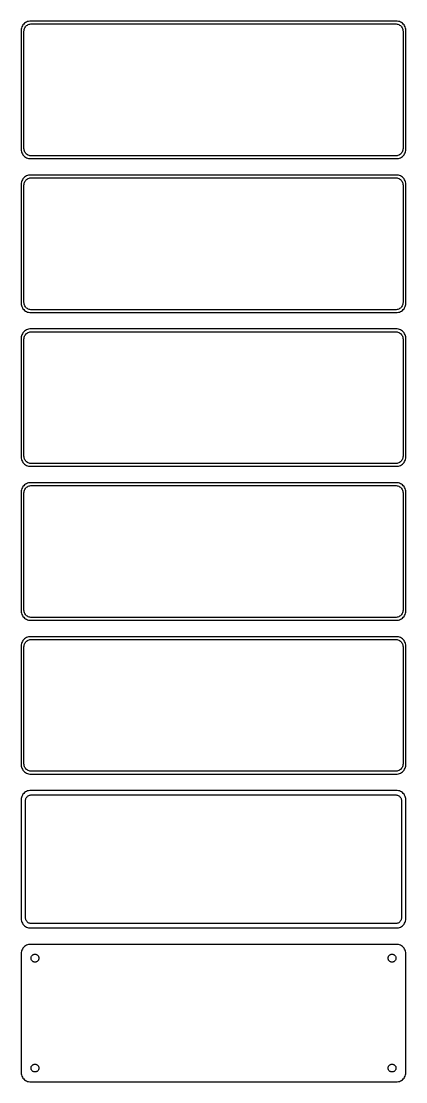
# Model space of a CAD drawing. Header units: metres. Extents: x -105 to 105, y 1223 to 2473.
# Drawn here: x -105 to 105, y 1223 to 1801 of the extents above; entities that cross this region are included whole.
import ezdxf

# ---------------------------------------------------------------- set-up
doc = ezdxf.new("R2010")
doc.units = ezdxf.units.M

msp = doc.modelspace()

# ---------------------------------------------------------------- linework, layer by layer
for p, q in [((-102.679, 1800.72), (-103.187, 1800.35)), ((-102.129, 1801.02), (-102.679, 1800.72)), ((-101.545, 1801.26), (-102.129, 1801.02)), ((-100.937, 1801.41), (-101.545, 1801.26)), ((-100.314, 1801.49), (-100.937, 1801.41)), ((100.314, 1801.49), (-100.314, 1801.49)), ((100.937, 1801.41), (100.314, 1801.49)), ((101.545, 1801.26), (100.937, 1801.41)), ((102.129, 1801.02), (101.545, 1801.26)), ((102.679, 1800.72), (102.129, 1801.02)), ((103.187, 1800.35), (102.679, 1800.72)), ((-104.961, 1797.13), (-105, 1796.5)), ((-105, 1796.5), (-105, 1731.5)), ((-104.843, 1797.74), (-104.961, 1797.13)), ((-104.649, 1798.34), (-104.843, 1797.74)), ((-104.382, 1798.91), (-104.649, 1798.34)), ((-104.045, 1799.44), (-104.382, 1798.91)), ((-103.645, 1799.92), (-104.045, 1799.44)), ((-103.187, 1800.35), (-103.645, 1799.92)), ((-103.5, 1796), (-103.468, 1796.5)), ((-103.5, 1732), (-103.5, 1796)), ((-103.468, 1796.5), (-103.374, 1796.99)), ((-103.374, 1796.99), (-103.219, 1797.47)), ((-103.219, 1797.47), (-103.005, 1797.93)), ((-103.005, 1797.93), (-102.736, 1798.35)), ((-102.736, 1798.35), (-102.416, 1798.74)), ((-102.416, 1798.74), (-102.05, 1799.08)), ((-102.05, 1799.08), (-101.643, 1799.38)), ((-101.643, 1799.38), (-101.203, 1799.62)), ((-101.203, 1799.62), (-100.736, 1799.8)), ((-100.736, 1799.8), (-100.25, 1799.93)), ((-100.25, 1799.93), (-99.7512, 1799.99)), ((-99.7512, 1799.99), (99.7512, 1799.99)), ((99.7512, 1799.99), (100.25, 1799.93)), ((100.25, 1799.93), (100.736, 1799.8)), ((100.736, 1799.8), (101.203, 1799.62)), ((101.203, 1799.62), (101.643, 1799.38)), ((101.643, 1799.38), (102.05, 1799.08)), ((102.05, 1799.08), (102.416, 1798.74)), ((102.416, 1798.74), (102.736, 1798.35)), ((102.736, 1798.35), (103.005, 1797.93)), ((103.005, 1797.93), (103.219, 1797.47)), ((103.645, 1799.92), (103.187, 1800.35)), ((103.219, 1797.47), (103.374, 1796.99)), ((103.374, 1796.99), (103.468, 1796.5)), ((103.468, 1796.5), (103.5, 1796)), ((103.5, 1796), (103.5, 1732)), ((104.045, 1799.44), (103.645, 1799.92)), ((104.382, 1798.91), (104.045, 1799.44)), ((104.649, 1798.34), (104.382, 1798.91)), ((104.843, 1797.74), (104.649, 1798.34)), ((104.961, 1797.13), (104.843, 1797.74)), ((105, 1796.5), (104.961, 1797.13)), ((105, 1731.5), (105, 1796.5)), ((-105, 1731.5), (-104.961, 1730.87)), ((-103.468, 1731.5), (-103.5, 1732)), ((-103.374, 1731.01), (-103.468, 1731.5)), ((103.468, 1731.5), (103.374, 1731.01)), ((103.5, 1732), (103.468, 1731.5)), ((104.961, 1730.87), (105, 1731.5)), ((-104.961, 1730.87), (-104.843, 1730.26)), ((-104.843, 1730.26), (-104.649, 1729.66)), ((-104.649, 1729.66), (-104.382, 1729.09)), ((-104.382, 1729.09), (-104.045, 1728.56)), ((-104.045, 1728.56), (-103.645, 1728.08)), ((-103.645, 1728.08), (-103.187, 1727.65)), ((-103.219, 1730.53), (-103.374, 1731.01)), ((-103.005, 1730.07), (-103.219, 1730.53)), ((-103.187, 1727.65), (-102.679, 1727.28)), ((-102.736, 1729.65), (-103.005, 1730.07)), ((-102.416, 1729.26), (-102.736, 1729.65)), ((-102.679, 1727.28), (-102.129, 1726.98)), ((-102.05, 1728.92), (-102.416, 1729.26)), ((-102.129, 1726.98), (-101.545, 1726.74)), ((-101.643, 1728.62), (-102.05, 1728.92)), ((-101.203, 1728.38), (-101.643, 1728.62)), ((-101.545, 1726.74), (-100.937, 1726.59)), ((-100.736, 1728.2), (-101.203, 1728.38)), ((-100.937, 1726.59), (-100.314, 1726.51)), ((-100.25, 1728.07), (-100.736, 1728.2)), ((-100.314, 1726.51), (100.314, 1726.51)), ((-99.7512, 1728.01), (-100.25, 1728.07)), ((99.7512, 1728.01), (-99.7512, 1728.01)), ((100.25, 1728.07), (99.7512, 1728.01)), ((100.736, 1728.2), (100.25, 1728.07)), ((100.314, 1726.51), (100.937, 1726.59)), ((101.203, 1728.38), (100.736, 1728.2)), ((100.937, 1726.59), (101.545, 1726.74)), ((101.643, 1728.62), (101.203, 1728.38)), ((101.545, 1726.74), (102.129, 1726.98)), ((102.05, 1728.92), (101.643, 1728.62)), ((102.416, 1729.26), (102.05, 1728.92)), ((102.129, 1726.98), (102.679, 1727.28)), ((102.736, 1729.65), (102.416, 1729.26)), ((102.679, 1727.28), (103.187, 1727.65)), ((103.005, 1730.07), (102.736, 1729.65)), ((103.219, 1730.53), (103.005, 1730.07)), ((103.187, 1727.65), (103.645, 1728.08)), ((103.374, 1731.01), (103.219, 1730.53)), ((103.645, 1728.08), (104.045, 1728.56)), ((104.045, 1728.56), (104.382, 1729.09)), ((104.382, 1729.09), (104.649, 1729.66)), ((104.649, 1729.66), (104.843, 1730.26)), ((104.843, 1730.26), (104.961, 1730.87)), ((-104.649, 1714.34), (-104.843, 1713.74)), ((-104.382, 1714.91), (-104.649, 1714.34)), ((-104.045, 1715.44), (-104.382, 1714.91)), ((-103.645, 1715.92), (-104.045, 1715.44)), ((-103.187, 1716.35), (-103.645, 1715.92)), ((-103.219, 1713.47), (-103.005, 1713.93)), ((-102.679, 1716.72), (-103.187, 1716.35)), ((-103.005, 1713.93), (-102.736, 1714.35)), ((-102.736, 1714.35), (-102.416, 1714.74)), ((-102.129, 1717.02), (-102.679, 1716.72)), ((-102.416, 1714.74), (-102.05, 1715.08)), ((-101.545, 1717.26), (-102.129, 1717.02)), ((-102.05, 1715.08), (-101.643, 1715.38)), ((-101.643, 1715.38), (-101.203, 1715.62)), ((-100.937, 1717.41), (-101.545, 1717.26)), ((-101.203, 1715.62), (-100.736, 1715.8)), ((-100.314, 1717.49), (-100.937, 1717.41)), ((-100.736, 1715.8), (-100.25, 1715.93)), ((100.314, 1717.49), (-100.314, 1717.49)), ((-100.25, 1715.93), (-99.7512, 1715.99)), ((-99.7512, 1715.99), (99.7512, 1715.99)), ((99.7512, 1715.99), (100.25, 1715.93)), ((100.25, 1715.93), (100.736, 1715.8)), ((100.937, 1717.41), (100.314, 1717.49)), ((100.736, 1715.8), (101.203, 1715.62)), ((101.545, 1717.26), (100.937, 1717.41)), ((101.203, 1715.62), (101.643, 1715.38)), ((102.129, 1717.02), (101.545, 1717.26)), ((101.643, 1715.38), (102.05, 1715.08)), ((102.05, 1715.08), (102.416, 1714.74)), ((102.679, 1716.72), (102.129, 1717.02)), ((102.416, 1714.74), (102.736, 1714.35)), ((103.187, 1716.35), (102.679, 1716.72)), ((102.736, 1714.35), (103.005, 1713.93)), ((103.005, 1713.93), (103.219, 1713.47)), ((103.645, 1715.92), (103.187, 1716.35)), ((104.045, 1715.44), (103.645, 1715.92)), ((104.382, 1714.91), (104.045, 1715.44)), ((104.649, 1714.34), (104.382, 1714.91)), ((104.843, 1713.74), (104.649, 1714.34)), ((-104.961, 1713.13), (-105, 1712.5)), ((-105, 1712.5), (-105, 1647.5)), ((-104.843, 1713.74), (-104.961, 1713.13)), ((-103.5, 1712), (-103.468, 1712.5)), ((-103.5, 1648), (-103.5, 1712)), ((-103.468, 1712.5), (-103.374, 1712.99)), ((-103.374, 1712.99), (-103.219, 1713.47)), ((103.219, 1713.47), (103.374, 1712.99)), ((103.374, 1712.99), (103.468, 1712.5)), ((103.468, 1712.5), (103.5, 1712)), ((103.5, 1712), (103.5, 1648)), ((104.961, 1713.13), (104.843, 1713.74)), ((105, 1712.5), (104.961, 1713.13)), ((105, 1647.5), (105, 1712.5)), ((-105, 1647.5), (-104.961, 1646.87)), ((-104.961, 1646.87), (-104.843, 1646.26)), ((-104.843, 1646.26), (-104.649, 1645.66)), ((-104.649, 1645.66), (-104.382, 1645.09)), ((-104.382, 1645.09), (-104.045, 1644.56)), ((-104.045, 1644.56), (-103.645, 1644.08)), ((-103.468, 1647.5), (-103.5, 1648)), ((-103.374, 1647.01), (-103.468, 1647.5)), ((-103.219, 1646.53), (-103.374, 1647.01)), ((-103.005, 1646.07), (-103.219, 1646.53)), ((-102.736, 1645.65), (-103.005, 1646.07)), ((-102.416, 1645.26), (-102.736, 1645.65)), ((-102.05, 1644.92), (-102.416, 1645.26)), ((-101.643, 1644.62), (-102.05, 1644.92)), ((-101.203, 1644.38), (-101.643, 1644.62)), ((-100.736, 1644.2), (-101.203, 1644.38)), ((101.203, 1644.38), (100.736, 1644.2)), ((101.643, 1644.62), (101.203, 1644.38)), ((102.05, 1644.92), (101.643, 1644.62)), ((102.416, 1645.26), (102.05, 1644.92)), ((102.736, 1645.65), (102.416, 1645.26)), ((103.005, 1646.07), (102.736, 1645.65)), ((103.219, 1646.53), (103.005, 1646.07)), ((103.374, 1647.01), (103.219, 1646.53)), ((103.468, 1647.5), (103.374, 1647.01)), ((103.5, 1648), (103.468, 1647.5)), ((103.645, 1644.08), (104.045, 1644.56)), ((104.045, 1644.56), (104.382, 1645.09)), ((104.382, 1645.09), (104.649, 1645.66)), ((104.649, 1645.66), (104.843, 1646.26)), ((104.843, 1646.26), (104.961, 1646.87)), ((104.961, 1646.87), (105, 1647.5)), ((-103.645, 1644.08), (-103.187, 1643.65)), ((-103.187, 1643.65), (-102.679, 1643.28)), ((-102.679, 1643.28), (-102.129, 1642.98)), ((-102.129, 1642.98), (-101.545, 1642.74)), ((-101.545, 1642.74), (-100.937, 1642.59)), ((-100.937, 1642.59), (-100.314, 1642.51)), ((-100.25, 1644.07), (-100.736, 1644.2)), ((-100.314, 1642.51), (100.314, 1642.51)), ((-99.7512, 1644.01), (-100.25, 1644.07)), ((99.7512, 1644.01), (-99.7512, 1644.01)), ((100.25, 1644.07), (99.7512, 1644.01)), ((100.736, 1644.2), (100.25, 1644.07)), ((100.314, 1642.51), (100.937, 1642.59)), ((100.937, 1642.59), (101.545, 1642.74)), ((101.545, 1642.74), (102.129, 1642.98)), ((102.129, 1642.98), (102.679, 1643.28)), ((102.679, 1643.28), (103.187, 1643.65)), ((103.187, 1643.65), (103.645, 1644.08)), ((-102.129, 1633.02), (-102.679, 1632.72)), ((-101.545, 1633.26), (-102.129, 1633.02)), ((-100.937, 1633.41), (-101.545, 1633.26)), ((-100.314, 1633.49), (-100.937, 1633.41)), ((100.314, 1633.49), (-100.314, 1633.49)), ((100.937, 1633.41), (100.314, 1633.49)), ((101.545, 1633.26), (100.937, 1633.41)), ((102.129, 1633.02), (101.545, 1633.26)), ((102.679, 1632.72), (102.129, 1633.02)), ((-104.961, 1629.13), (-105, 1628.5)), ((-105, 1628.5), (-105, 1563.5)), ((-104.843, 1629.74), (-104.961, 1629.13)), ((-104.649, 1630.34), (-104.843, 1629.74)), ((-104.382, 1630.91), (-104.649, 1630.34)), ((-104.045, 1631.44), (-104.382, 1630.91)), ((-103.645, 1631.92), (-104.045, 1631.44)), ((-103.187, 1632.35), (-103.645, 1631.92)), ((-103.5, 1628), (-103.468, 1628.5)), ((-103.5, 1564), (-103.5, 1628)), ((-103.468, 1628.5), (-103.374, 1628.99)), ((-103.374, 1628.99), (-103.219, 1629.47)), ((-103.219, 1629.47), (-103.005, 1629.93)), ((-102.679, 1632.72), (-103.187, 1632.35)), ((-103.005, 1629.93), (-102.736, 1630.35)), ((-102.736, 1630.35), (-102.416, 1630.74)), ((-102.416, 1630.74), (-102.05, 1631.08)), ((-102.05, 1631.08), (-101.643, 1631.38)), ((-101.643, 1631.38), (-101.203, 1631.62)), ((-101.203, 1631.62), (-100.736, 1631.8)), ((-100.736, 1631.8), (-100.25, 1631.93)), ((-100.25, 1631.93), (-99.7512, 1631.99)), ((-99.7512, 1631.99), (99.7512, 1631.99)), ((99.7512, 1631.99), (100.25, 1631.93)), ((100.25, 1631.93), (100.736, 1631.8)), ((100.736, 1631.8), (101.203, 1631.62)), ((101.203, 1631.62), (101.643, 1631.38)), ((101.643, 1631.38), (102.05, 1631.08)), ((102.05, 1631.08), (102.416, 1630.74)), ((102.416, 1630.74), (102.736, 1630.35)), ((103.187, 1632.35), (102.679, 1632.72)), ((102.736, 1630.35), (103.005, 1629.93)), ((103.005, 1629.93), (103.219, 1629.47)), ((103.645, 1631.92), (103.187, 1632.35)), ((103.219, 1629.47), (103.374, 1628.99)), ((103.374, 1628.99), (103.468, 1628.5)), ((103.468, 1628.5), (103.5, 1628)), ((103.5, 1628), (103.5, 1564)), ((104.045, 1631.44), (103.645, 1631.92)), ((104.382, 1630.91), (104.045, 1631.44)), ((104.649, 1630.34), (104.382, 1630.91)), ((104.843, 1629.74), (104.649, 1630.34)), ((104.961, 1629.13), (104.843, 1629.74)), ((105, 1628.5), (104.961, 1629.13)), ((105, 1563.5), (105, 1628.5)), ((-105, 1563.5), (-104.961, 1562.87)), ((-103.468, 1563.5), (-103.5, 1564)), ((-103.374, 1563.01), (-103.468, 1563.5)), ((103.468, 1563.5), (103.374, 1563.01)), ((103.5, 1564), (103.468, 1563.5)), ((104.961, 1562.87), (105, 1563.5)), ((-104.961, 1562.87), (-104.843, 1562.26)), ((-104.843, 1562.26), (-104.649, 1561.66)), ((-104.649, 1561.66), (-104.382, 1561.09)), ((-104.382, 1561.09), (-104.045, 1560.56)), ((-104.045, 1560.56), (-103.645, 1560.08)), ((-103.645, 1560.08), (-103.187, 1559.65)), ((-103.219, 1562.53), (-103.374, 1563.01)), ((-103.005, 1562.07), (-103.219, 1562.53)), ((-103.187, 1559.65), (-102.679, 1559.28)), ((-102.736, 1561.65), (-103.005, 1562.07)), ((-102.416, 1561.26), (-102.736, 1561.65)), ((-102.679, 1559.28), (-102.129, 1558.98)), ((-102.05, 1560.92), (-102.416, 1561.26)), ((-102.129, 1558.98), (-101.545, 1558.74)), ((-101.643, 1560.62), (-102.05, 1560.92)), ((-101.203, 1560.38), (-101.643, 1560.62)), ((-101.545, 1558.74), (-100.937, 1558.59)), ((-100.736, 1560.2), (-101.203, 1560.38)), ((-100.937, 1558.59), (-100.314, 1558.51)), ((-100.25, 1560.07), (-100.736, 1560.2)), ((-100.314, 1558.51), (100.314, 1558.51)), ((-99.7512, 1560.01), (-100.25, 1560.07)), ((99.7512, 1560.01), (-99.7512, 1560.01)), ((100.25, 1560.07), (99.7512, 1560.01)), ((100.736, 1560.2), (100.25, 1560.07)), ((100.314, 1558.51), (100.937, 1558.59)), ((101.203, 1560.38), (100.736, 1560.2)), ((100.937, 1558.59), (101.545, 1558.74)), ((101.643, 1560.62), (101.203, 1560.38)), ((101.545, 1558.74), (102.129, 1558.98)), ((102.05, 1560.92), (101.643, 1560.62)), ((102.416, 1561.26), (102.05, 1560.92)), ((102.129, 1558.98), (102.679, 1559.28)), ((102.736, 1561.65), (102.416, 1561.26)), ((102.679, 1559.28), (103.187, 1559.65)), ((103.005, 1562.07), (102.736, 1561.65)), ((103.219, 1562.53), (103.005, 1562.07)), ((103.187, 1559.65), (103.645, 1560.08)), ((103.374, 1563.01), (103.219, 1562.53)), ((103.645, 1560.08), (104.045, 1560.56)), ((104.045, 1560.56), (104.382, 1561.09)), ((104.382, 1561.09), (104.649, 1561.66)), ((104.649, 1561.66), (104.843, 1562.26)), ((104.843, 1562.26), (104.961, 1562.87)), ((-104.649, 1546.34), (-104.843, 1545.74)), ((-104.382, 1546.91), (-104.649, 1546.34)), ((-104.045, 1547.44), (-104.382, 1546.91)), ((-103.645, 1547.92), (-104.045, 1547.44)), ((-103.187, 1548.35), (-103.645, 1547.92)), ((-103.219, 1545.47), (-103.005, 1545.93)), ((-102.679, 1548.72), (-103.187, 1548.35)), ((-103.005, 1545.93), (-102.736, 1546.35)), ((-102.736, 1546.35), (-102.416, 1546.74)), ((-102.129, 1549.02), (-102.679, 1548.72)), ((-102.416, 1546.74), (-102.05, 1547.08)), ((-101.545, 1549.26), (-102.129, 1549.02)), ((-102.05, 1547.08), (-101.643, 1547.38)), ((-101.643, 1547.38), (-101.203, 1547.62)), ((-100.937, 1549.41), (-101.545, 1549.26)), ((-101.203, 1547.62), (-100.736, 1547.8)), ((-100.314, 1549.49), (-100.937, 1549.41)), ((-100.736, 1547.8), (-100.25, 1547.93)), ((100.314, 1549.49), (-100.314, 1549.49)), ((-100.25, 1547.93), (-99.7512, 1547.99)), ((-99.7512, 1547.99), (99.7512, 1547.99)), ((99.7512, 1547.99), (100.25, 1547.93)), ((100.25, 1547.93), (100.736, 1547.8)), ((100.937, 1549.41), (100.314, 1549.49)), ((100.736, 1547.8), (101.203, 1547.62)), ((101.545, 1549.26), (100.937, 1549.41)), ((101.203, 1547.62), (101.643, 1547.38)), ((102.129, 1549.02), (101.545, 1549.26)), ((101.643, 1547.38), (102.05, 1547.08)), ((102.05, 1547.08), (102.416, 1546.74)), ((102.679, 1548.72), (102.129, 1549.02)), ((102.416, 1546.74), (102.736, 1546.35)), ((103.187, 1548.35), (102.679, 1548.72)), ((102.736, 1546.35), (103.005, 1545.93)), ((103.005, 1545.93), (103.219, 1545.47)), ((103.645, 1547.92), (103.187, 1548.35)), ((104.045, 1547.44), (103.645, 1547.92)), ((104.382, 1546.91), (104.045, 1547.44)), ((104.649, 1546.34), (104.382, 1546.91)), ((104.843, 1545.74), (104.649, 1546.34)), ((-104.961, 1545.13), (-105, 1544.5)), ((-105, 1544.5), (-105, 1479.5)), ((-104.843, 1545.74), (-104.961, 1545.13)), ((-103.5, 1544), (-103.468, 1544.5)), ((-103.5, 1480), (-103.5, 1544)), ((-103.468, 1544.5), (-103.374, 1544.99)), ((-103.374, 1544.99), (-103.219, 1545.47)), ((103.219, 1545.47), (103.374, 1544.99)), ((103.374, 1544.99), (103.468, 1544.5)), ((103.468, 1544.5), (103.5, 1544)), ((103.5, 1544), (103.5, 1480)), ((104.961, 1545.13), (104.843, 1545.74)), ((105, 1544.5), (104.961, 1545.13)), ((105, 1479.5), (105, 1544.5)), ((-105, 1479.5), (-104.961, 1478.87)), ((-104.961, 1478.87), (-104.843, 1478.26)), ((-104.843, 1478.26), (-104.649, 1477.66)), ((-104.649, 1477.66), (-104.382, 1477.09)), ((-104.382, 1477.09), (-104.045, 1476.56)), ((-104.045, 1476.56), (-103.645, 1476.08)), ((-103.468, 1479.5), (-103.5, 1480)), ((-103.374, 1479.01), (-103.468, 1479.5)), ((-103.219, 1478.53), (-103.374, 1479.01)), ((-103.005, 1478.07), (-103.219, 1478.53)), ((-102.736, 1477.65), (-103.005, 1478.07)), ((-102.416, 1477.26), (-102.736, 1477.65)), ((-102.05, 1476.92), (-102.416, 1477.26)), ((-101.643, 1476.62), (-102.05, 1476.92)), ((-101.203, 1476.38), (-101.643, 1476.62)), ((101.643, 1476.62), (101.203, 1476.38)), ((102.05, 1476.92), (101.643, 1476.62)), ((102.416, 1477.26), (102.05, 1476.92)), ((102.736, 1477.65), (102.416, 1477.26)), ((103.005, 1478.07), (102.736, 1477.65)), ((103.219, 1478.53), (103.005, 1478.07)), ((103.374, 1479.01), (103.219, 1478.53)), ((103.468, 1479.5), (103.374, 1479.01)), ((103.5, 1480), (103.468, 1479.5)), ((103.645, 1476.08), (104.045, 1476.56)), ((104.045, 1476.56), (104.382, 1477.09)), ((104.382, 1477.09), (104.649, 1477.66)), ((104.649, 1477.66), (104.843, 1478.26)), ((104.843, 1478.26), (104.961, 1478.87)), ((104.961, 1478.87), (105, 1479.5)), ((-103.645, 1476.08), (-103.187, 1475.65)), ((-103.187, 1475.65), (-102.679, 1475.28)), ((-102.679, 1475.28), (-102.129, 1474.98)), ((-102.129, 1474.98), (-101.545, 1474.74)), ((-101.545, 1474.74), (-100.937, 1474.59)), ((-100.736, 1476.2), (-101.203, 1476.38)), ((-100.937, 1474.59), (-100.314, 1474.51)), ((-100.25, 1476.07), (-100.736, 1476.2)), ((-100.314, 1474.51), (100.314, 1474.51)), ((-99.7512, 1476.01), (-100.25, 1476.07)), ((99.7512, 1476.01), (-99.7512, 1476.01)), ((100.25, 1476.07), (99.7512, 1476.01)), ((100.736, 1476.2), (100.25, 1476.07)), ((100.314, 1474.51), (100.937, 1474.59)), ((101.203, 1476.38), (100.736, 1476.2)), ((100.937, 1474.59), (101.545, 1474.74)), ((101.545, 1474.74), (102.129, 1474.98)), ((102.129, 1474.98), (102.679, 1475.28)), ((102.679, 1475.28), (103.187, 1475.65)), ((103.187, 1475.65), (103.645, 1476.08)), ((-102.129, 1465.02), (-102.679, 1464.72)), ((-101.545, 1465.26), (-102.129, 1465.02)), ((-100.937, 1465.41), (-101.545, 1465.26)), ((-100.314, 1465.49), (-100.937, 1465.41)), ((100.314, 1465.49), (-100.314, 1465.49)), ((100.937, 1465.41), (100.314, 1465.49)), ((101.545, 1465.26), (100.937, 1465.41)), ((102.129, 1465.02), (101.545, 1465.26)), ((102.679, 1464.72), (102.129, 1465.02)), ((-104.961, 1461.13), (-105, 1460.5)), ((-105, 1460.5), (-105, 1395.5)), ((-104.843, 1461.74), (-104.961, 1461.13)), ((-104.649, 1462.34), (-104.843, 1461.74)), ((-104.382, 1462.91), (-104.649, 1462.34)), ((-104.045, 1463.44), (-104.382, 1462.91)), ((-103.645, 1463.92), (-104.045, 1463.44)), ((-103.187, 1464.35), (-103.645, 1463.92)), ((-103.5, 1460), (-103.468, 1460.5)), ((-103.5, 1396), (-103.5, 1460)), ((-103.468, 1460.5), (-103.374, 1460.99)), ((-103.374, 1460.99), (-103.219, 1461.47)), ((-103.219, 1461.47), (-103.005, 1461.93)), ((-102.679, 1464.72), (-103.187, 1464.35)), ((-103.005, 1461.93), (-102.736, 1462.35)), ((-102.736, 1462.35), (-102.416, 1462.74)), ((-102.416, 1462.74), (-102.05, 1463.08)), ((-102.05, 1463.08), (-101.643, 1463.38)), ((-101.643, 1463.38), (-101.203, 1463.62)), ((-101.203, 1463.62), (-100.736, 1463.8)), ((-100.736, 1463.8), (-100.25, 1463.93)), ((-100.25, 1463.93), (-99.7512, 1463.99)), ((-99.7512, 1463.99), (99.7512, 1463.99)), ((99.7512, 1463.99), (100.25, 1463.93)), ((100.25, 1463.93), (100.736, 1463.8)), ((100.736, 1463.8), (101.203, 1463.62)), ((101.203, 1463.62), (101.643, 1463.38)), ((101.643, 1463.38), (102.05, 1463.08)), ((102.05, 1463.08), (102.416, 1462.74)), ((102.416, 1462.74), (102.736, 1462.35)), ((103.187, 1464.35), (102.679, 1464.72)), ((102.736, 1462.35), (103.005, 1461.93)), ((103.005, 1461.93), (103.219, 1461.47)), ((103.645, 1463.92), (103.187, 1464.35)), ((103.219, 1461.47), (103.374, 1460.99)), ((103.374, 1460.99), (103.468, 1460.5)), ((103.468, 1460.5), (103.5, 1460)), ((103.5, 1460), (103.5, 1396)), ((104.045, 1463.44), (103.645, 1463.92)), ((104.382, 1462.91), (104.045, 1463.44)), ((104.649, 1462.34), (104.382, 1462.91)), ((104.843, 1461.74), (104.649, 1462.34)), ((104.961, 1461.13), (104.843, 1461.74)), ((105, 1460.5), (104.961, 1461.13)), ((105, 1395.5), (105, 1460.5)), ((-105, 1395.5), (-104.961, 1394.87)), ((-103.468, 1395.5), (-103.5, 1396)), ((-103.374, 1395.01), (-103.468, 1395.5)), ((103.468, 1395.5), (103.374, 1395.01)), ((103.5, 1396), (103.468, 1395.5)), ((104.961, 1394.87), (105, 1395.5)), ((-104.961, 1394.87), (-104.843, 1394.26)), ((-104.843, 1394.26), (-104.649, 1393.66)), ((-104.649, 1393.66), (-104.382, 1393.09)), ((-104.382, 1393.09), (-104.045, 1392.56)), ((-104.045, 1392.56), (-103.645, 1392.08)), ((-103.645, 1392.08), (-103.187, 1391.65)), ((-103.219, 1394.53), (-103.374, 1395.01)), ((-103.005, 1394.07), (-103.219, 1394.53)), ((-103.187, 1391.65), (-102.679, 1391.28)), ((-102.736, 1393.65), (-103.005, 1394.07)), ((-102.416, 1393.26), (-102.736, 1393.65)), ((-102.679, 1391.28), (-102.129, 1390.98)), ((-102.05, 1392.92), (-102.416, 1393.26)), ((-102.129, 1390.98), (-101.545, 1390.74)), ((-101.643, 1392.62), (-102.05, 1392.92)), ((-101.203, 1392.38), (-101.643, 1392.62)), ((-101.545, 1390.74), (-100.937, 1390.59)), ((-100.736, 1392.2), (-101.203, 1392.38)), ((-100.937, 1390.59), (-100.314, 1390.51)), ((-100.25, 1392.07), (-100.736, 1392.2)), ((-100.314, 1390.51), (100.314, 1390.51)), ((-99.7512, 1392.01), (-100.25, 1392.07)), ((99.7512, 1392.01), (-99.7512, 1392.01)), ((100.25, 1392.07), (99.7512, 1392.01)), ((100.736, 1392.2), (100.25, 1392.07)), ((100.314, 1390.51), (100.937, 1390.59)), ((101.203, 1392.38), (100.736, 1392.2)), ((100.937, 1390.59), (101.545, 1390.74)), ((101.643, 1392.62), (101.203, 1392.38)), ((101.545, 1390.74), (102.129, 1390.98)), ((102.05, 1392.92), (101.643, 1392.62)), ((102.416, 1393.26), (102.05, 1392.92)), ((102.129, 1390.98), (102.679, 1391.28)), ((102.736, 1393.65), (102.416, 1393.26)), ((102.679, 1391.28), (103.187, 1391.65)), ((103.005, 1394.07), (102.736, 1393.65)), ((103.219, 1394.53), (103.005, 1394.07)), ((103.187, 1391.65), (103.645, 1392.08)), ((103.374, 1395.01), (103.219, 1394.53)), ((103.645, 1392.08), (104.045, 1392.56)), ((104.045, 1392.56), (104.382, 1393.09)), ((104.382, 1393.09), (104.649, 1393.66)), ((104.649, 1393.66), (104.843, 1394.26)), ((104.843, 1394.26), (104.961, 1394.87)), ((-104.649, 1378.34), (-104.843, 1377.74)), ((-104.382, 1378.91), (-104.649, 1378.34)), ((-104.045, 1379.44), (-104.382, 1378.91)), ((-103.645, 1379.92), (-104.045, 1379.44)), ((-103.187, 1380.35), (-103.645, 1379.92)), ((-102.679, 1380.72), (-103.187, 1380.35)), ((-102.129, 1381.02), (-102.679, 1380.72)), ((-101.545, 1381.26), (-102.129, 1381.02)), ((-102.018, 1377.83), (-101.769, 1378.13)), ((-101.769, 1378.13), (-101.484, 1378.4)), ((-100.937, 1381.41), (-101.545, 1381.26)), ((-101.484, 1378.4), (-101.168, 1378.63)), ((-101.168, 1378.63), (-100.825, 1378.82)), ((-100.314, 1381.49), (-100.937, 1381.41)), ((-100.825, 1378.82), (-100.462, 1378.96)), ((-100.462, 1378.96), (-100.083, 1379.06)), ((100.314, 1381.49), (-100.314, 1381.49)), ((-100.083, 1379.06), (-99.6955, 1379.11)), ((-99.6955, 1379.11), (99.6955, 1379.11)), ((99.6955, 1379.11), (100.083, 1379.06)), ((100.083, 1379.06), (100.462, 1378.96)), ((100.937, 1381.41), (100.314, 1381.49)), ((100.462, 1378.96), (100.825, 1378.82)), ((100.825, 1378.82), (101.168, 1378.63)), ((101.545, 1381.26), (100.937, 1381.41)), ((101.168, 1378.63), (101.484, 1378.4)), ((101.484, 1378.4), (101.769, 1378.13)), ((102.129, 1381.02), (101.545, 1381.26)), ((101.769, 1378.13), (102.018, 1377.83)), ((102.679, 1380.72), (102.129, 1381.02)), ((103.187, 1380.35), (102.679, 1380.72)), ((103.645, 1379.92), (103.187, 1380.35)), ((104.045, 1379.44), (103.645, 1379.92)), ((104.382, 1378.91), (104.045, 1379.44)), ((104.649, 1378.34), (104.382, 1378.91)), ((104.843, 1377.74), (104.649, 1378.34)), ((-104.961, 1377.13), (-105, 1376.5)), ((-105, 1376.5), (-105, 1311.5)), ((-104.843, 1377.74), (-104.961, 1377.13)), ((-102.613, 1376), (-102.588, 1376.39)), ((-102.613, 1312), (-102.613, 1376)), ((-102.588, 1376.39), (-102.515, 1376.77)), ((-102.515, 1376.77), (-102.394, 1377.15)), ((-102.394, 1377.15), (-102.228, 1377.5)), ((-102.228, 1377.5), (-102.018, 1377.83)), ((102.018, 1377.83), (102.228, 1377.5)), ((102.228, 1377.5), (102.394, 1377.15)), ((102.394, 1377.15), (102.515, 1376.77)), ((102.515, 1376.77), (102.588, 1376.39)), ((102.588, 1376.39), (102.613, 1376)), ((102.613, 1376), (102.613, 1312)), ((104.961, 1377.13), (104.843, 1377.74)), ((105, 1376.5), (104.961, 1377.13)), ((105, 1311.5), (105, 1376.5)), ((-105, 1311.5), (-104.961, 1310.87)), ((-104.961, 1310.87), (-104.843, 1310.26)), ((-104.843, 1310.26), (-104.649, 1309.66)), ((-104.649, 1309.66), (-104.382, 1309.09)), ((-104.382, 1309.09), (-104.045, 1308.56)), ((-104.045, 1308.56), (-103.645, 1308.08)), ((-102.588, 1311.61), (-102.613, 1312)), ((-102.515, 1311.23), (-102.588, 1311.61)), ((-102.394, 1310.85), (-102.515, 1311.23)), ((-102.228, 1310.5), (-102.394, 1310.85)), ((-102.018, 1310.17), (-102.228, 1310.5)), ((-101.769, 1309.87), (-102.018, 1310.17)), ((-101.484, 1309.6), (-101.769, 1309.87)), ((-101.168, 1309.37), (-101.484, 1309.6)), ((-100.825, 1309.18), (-101.168, 1309.37)), ((-100.462, 1309.04), (-100.825, 1309.18)), ((-100.083, 1308.94), (-100.462, 1309.04)), ((-99.6955, 1308.89), (-100.083, 1308.94)), ((99.6955, 1308.89), (-99.6955, 1308.89)), ((100.083, 1308.94), (99.6955, 1308.89)), ((100.462, 1309.04), (100.083, 1308.94)), ((100.825, 1309.18), (100.462, 1309.04)), ((101.168, 1309.37), (100.825, 1309.18)), ((101.484, 1309.6), (101.168, 1309.37)), ((101.769, 1309.87), (101.484, 1309.6)), ((102.018, 1310.17), (101.769, 1309.87)), ((102.228, 1310.5), (102.018, 1310.17)), ((102.394, 1310.85), (102.228, 1310.5)), ((102.515, 1311.23), (102.394, 1310.85)), ((102.588, 1311.61), (102.515, 1311.23)), ((102.613, 1312), (102.588, 1311.61)), ((103.645, 1308.08), (104.045, 1308.56)), ((104.045, 1308.56), (104.382, 1309.09)), ((104.382, 1309.09), (104.649, 1309.66)), ((104.649, 1309.66), (104.843, 1310.26)), ((104.843, 1310.26), (104.961, 1310.87)), ((104.961, 1310.87), (105, 1311.5)), ((-103.645, 1308.08), (-103.187, 1307.65)), ((-103.187, 1307.65), (-102.679, 1307.28)), ((-102.679, 1307.28), (-102.129, 1306.98)), ((-102.129, 1306.98), (-101.545, 1306.74)), ((-101.545, 1306.74), (-100.937, 1306.59)), ((-100.937, 1306.59), (-100.314, 1306.51)), ((-100.314, 1306.51), (100.314, 1306.51)), ((100.314, 1306.51), (100.937, 1306.59)), ((100.937, 1306.59), (101.545, 1306.74)), ((101.545, 1306.74), (102.129, 1306.98)), ((102.129, 1306.98), (102.679, 1307.28)), ((102.679, 1307.28), (103.187, 1307.65)), ((103.187, 1307.65), (103.645, 1308.08)), ((-102.129, 1297.02), (-102.679, 1296.72)), ((-101.545, 1297.26), (-102.129, 1297.02)), ((-100.937, 1297.41), (-101.545, 1297.26)), ((-100.314, 1297.49), (-100.937, 1297.41)), ((100.314, 1297.49), (-100.314, 1297.49)), ((100.937, 1297.41), (100.314, 1297.49)), ((101.545, 1297.26), (100.937, 1297.41)), ((102.129, 1297.02), (101.545, 1297.26)), ((102.679, 1296.72), (102.129, 1297.02)), ((-104.961, 1293.13), (-105, 1292.5)), ((-105, 1292.5), (-105, 1227.5)), ((-104.843, 1293.74), (-104.961, 1293.13)), ((-104.649, 1294.34), (-104.843, 1293.74)), ((-104.382, 1294.91), (-104.649, 1294.34)), ((-104.045, 1295.44), (-104.382, 1294.91)), ((-103.645, 1295.92), (-104.045, 1295.44)), ((-103.187, 1296.35), (-103.645, 1295.92)), ((-102.679, 1296.72), (-103.187, 1296.35)), ((-99.3712, 1291.03), (-99.2275, 1291.26)), ((-99.2275, 1291.26), (-99.0566, 1291.46)), ((-99.0566, 1291.46), (-98.8611, 1291.65)), ((-98.8611, 1291.65), (-98.6441, 1291.8)), ((-98.6441, 1291.8), (-98.4092, 1291.93)), ((-98.4092, 1291.93), (-98.1598, 1292.03)), ((-98.1598, 1292.03), (-97.9001, 1292.1)), ((-97.9001, 1292.1), (-97.6341, 1292.13)), ((-97.6341, 1292.13), (-97.3659, 1292.13)), ((-97.3659, 1292.13), (-97.0999, 1292.1)), ((-97.0999, 1292.1), (-96.8401, 1292.03)), ((-96.8401, 1292.03), (-96.5908, 1291.93)), ((-96.5908, 1291.93), (-96.3559, 1291.8)), ((-96.3559, 1291.8), (-96.1389, 1291.65)), ((-96.1389, 1291.65), (-95.9434, 1291.46)), ((-95.9434, 1291.46), (-95.7725, 1291.26)), ((-95.7725, 1291.26), (-95.6288, 1291.03)), ((95.6288, 1291.03), (95.7725, 1291.26)), ((95.7725, 1291.26), (95.9434, 1291.46)), ((95.9434, 1291.46), (96.1389, 1291.65)), ((96.1389, 1291.65), (96.3559, 1291.8)), ((96.3559, 1291.8), (96.5908, 1291.93)), ((96.5908, 1291.93), (96.8401, 1292.03)), ((96.8401, 1292.03), (97.0999, 1292.1)), ((97.0999, 1292.1), (97.3659, 1292.13)), ((97.3659, 1292.13), (97.6341, 1292.13)), ((97.6341, 1292.13), (97.9001, 1292.1)), ((97.9001, 1292.1), (98.1598, 1292.03)), ((98.1598, 1292.03), (98.4092, 1291.93)), ((98.4092, 1291.93), (98.6441, 1291.8)), ((98.6441, 1291.8), (98.8611, 1291.65)), ((98.8611, 1291.65), (99.0566, 1291.46)), ((99.0566, 1291.46), (99.2275, 1291.26)), ((99.2275, 1291.26), (99.3712, 1291.03)), ((103.187, 1296.35), (102.679, 1296.72)), ((103.645, 1295.92), (103.187, 1296.35)), ((104.045, 1295.44), (103.645, 1295.92)), ((104.382, 1294.91), (104.045, 1295.44)), ((104.649, 1294.34), (104.382, 1294.91)), ((104.843, 1293.74), (104.649, 1294.34)), ((104.961, 1293.13), (104.843, 1293.74)), ((105, 1292.5), (104.961, 1293.13)), ((105, 1227.5), (105, 1292.5)), ((-99.6353, 1290), (-99.6185, 1290.27)), ((-99.6185, 1289.73), (-99.6353, 1290)), ((-99.6185, 1290.27), (-99.5682, 1290.53)), ((-99.5682, 1289.47), (-99.6185, 1289.73)), ((-99.5682, 1290.53), (-99.4853, 1290.79)), ((-99.4853, 1289.21), (-99.5682, 1289.47)), ((-99.4853, 1290.79), (-99.3712, 1291.03)), ((-99.3712, 1288.97), (-99.4853, 1289.21)), ((-99.2275, 1288.74), (-99.3712, 1288.97)), ((-99.0566, 1288.54), (-99.2275, 1288.74)), ((-98.8611, 1288.35), (-99.0566, 1288.54)), ((-98.6441, 1288.2), (-98.8611, 1288.35)), ((-98.4092, 1288.07), (-98.6441, 1288.2)), ((-98.1598, 1287.97), (-98.4092, 1288.07)), ((-97.9001, 1287.9), (-98.1598, 1287.97)), ((-97.6341, 1287.87), (-97.9001, 1287.9)), ((-97.3659, 1287.87), (-97.6341, 1287.87)), ((-97.0999, 1287.9), (-97.3659, 1287.87)), ((-96.8401, 1287.97), (-97.0999, 1287.9)), ((-96.5908, 1288.07), (-96.8401, 1287.97)), ((-96.3559, 1288.2), (-96.5908, 1288.07)), ((-96.1389, 1288.35), (-96.3559, 1288.2)), ((-95.9434, 1288.54), (-96.1389, 1288.35)), ((-95.7725, 1288.74), (-95.9434, 1288.54)), ((-95.6288, 1288.97), (-95.7725, 1288.74)), ((-95.6288, 1291.03), (-95.5146, 1290.79)), ((-95.5146, 1289.21), (-95.6288, 1288.97)), ((-95.5146, 1290.79), (-95.4318, 1290.53)), ((-95.4318, 1289.47), (-95.5146, 1289.21)), ((-95.4318, 1290.53), (-95.3815, 1290.27)), ((-95.3815, 1289.73), (-95.4318, 1289.47)), ((-95.3815, 1290.27), (-95.3647, 1290)), ((-95.3647, 1290), (-95.3815, 1289.73)), ((95.3647, 1290), (95.3815, 1290.27)), ((95.3815, 1289.73), (95.3647, 1290)), ((95.3815, 1290.27), (95.4318, 1290.53)), ((95.4318, 1289.47), (95.3815, 1289.73)), ((95.4318, 1290.53), (95.5146, 1290.79)), ((95.5146, 1289.21), (95.4318, 1289.47)), ((95.5146, 1290.79), (95.6288, 1291.03)), ((95.6288, 1288.97), (95.5146, 1289.21)), ((95.7725, 1288.74), (95.6288, 1288.97)), ((95.9434, 1288.54), (95.7725, 1288.74)), ((96.1389, 1288.35), (95.9434, 1288.54)), ((96.3559, 1288.2), (96.1389, 1288.35)), ((96.5908, 1288.07), (96.3559, 1288.2)), ((96.8401, 1287.97), (96.5908, 1288.07)), ((97.0999, 1287.9), (96.8401, 1287.97)), ((97.3659, 1287.87), (97.0999, 1287.9)), ((97.6341, 1287.87), (97.3659, 1287.87)), ((97.9001, 1287.9), (97.6341, 1287.87)), ((98.1598, 1287.97), (97.9001, 1287.9)), ((98.4092, 1288.07), (98.1598, 1287.97)), ((98.6441, 1288.2), (98.4092, 1288.07)), ((98.8611, 1288.35), (98.6441, 1288.2)), ((99.0566, 1288.54), (98.8611, 1288.35)), ((99.2275, 1288.74), (99.0566, 1288.54)), ((99.3712, 1288.97), (99.2275, 1288.74)), ((99.3712, 1291.03), (99.4853, 1290.79)), ((99.4853, 1289.21), (99.3712, 1288.97)), ((99.4853, 1290.79), (99.5682, 1290.53)), ((99.5682, 1289.47), (99.4853, 1289.21)), ((99.5682, 1290.53), (99.6185, 1290.27)), ((99.6185, 1289.73), (99.5682, 1289.47)), ((99.6185, 1290.27), (99.6353, 1290)), ((99.6353, 1290), (99.6185, 1289.73)), ((-105, 1227.5), (-104.961, 1226.87)), ((-99.6353, 1230), (-99.6185, 1230.27)), ((-99.6185, 1229.73), (-99.6353, 1230)), ((-99.6185, 1230.27), (-99.5682, 1230.53)), ((-99.5682, 1229.47), (-99.6185, 1229.73)), ((-99.5682, 1230.53), (-99.4853, 1230.79)), ((-99.4853, 1229.21), (-99.5682, 1229.47)), ((-99.4853, 1230.79), (-99.3712, 1231.03)), ((-99.3712, 1228.97), (-99.4853, 1229.21)), ((-99.3712, 1231.03), (-99.2275, 1231.26)), ((-99.2275, 1228.74), (-99.3712, 1228.97)), ((-99.2275, 1231.26), (-99.0566, 1231.46)), ((-99.0566, 1228.54), (-99.2275, 1228.74)), ((-99.0566, 1231.46), (-98.8611, 1231.65)), ((-98.8611, 1228.35), (-99.0566, 1228.54)), ((-98.8611, 1231.65), (-98.6441, 1231.8)), ((-98.6441, 1228.2), (-98.8611, 1228.35)), ((-98.6441, 1231.8), (-98.4092, 1231.93)), ((-98.4092, 1228.07), (-98.6441, 1228.2)), ((-98.4092, 1231.93), (-98.1598, 1232.03)), ((-98.1598, 1227.97), (-98.4092, 1228.07)), ((-98.1598, 1232.03), (-97.9001, 1232.1)), ((-97.9001, 1227.9), (-98.1598, 1227.97)), ((-97.9001, 1232.1), (-97.6341, 1232.13)), ((-97.6341, 1227.87), (-97.9001, 1227.9)), ((-97.6341, 1232.13), (-97.3659, 1232.13)), ((-97.3659, 1227.87), (-97.6341, 1227.87)), ((-97.3659, 1232.13), (-97.0999, 1232.1)), ((-97.0999, 1227.9), (-97.3659, 1227.87)), ((-97.0999, 1232.1), (-96.8401, 1232.03)), ((-96.8401, 1227.97), (-97.0999, 1227.9)), ((-96.8401, 1232.03), (-96.5908, 1231.93)), ((-96.5908, 1228.07), (-96.8401, 1227.97)), ((-96.5908, 1231.93), (-96.3559, 1231.8)), ((-96.3559, 1228.2), (-96.5908, 1228.07)), ((-96.3559, 1231.8), (-96.1389, 1231.65)), ((-96.1389, 1228.35), (-96.3559, 1228.2)), ((-96.1389, 1231.65), (-95.9434, 1231.46)), ((-95.9434, 1228.54), (-96.1389, 1228.35)), ((-95.9434, 1231.46), (-95.7725, 1231.26)), ((-95.7725, 1228.74), (-95.9434, 1228.54)), ((-95.7725, 1231.26), (-95.6288, 1231.03)), ((-95.6288, 1228.97), (-95.7725, 1228.74)), ((-95.6288, 1231.03), (-95.5146, 1230.79)), ((-95.5146, 1229.21), (-95.6288, 1228.97)), ((-95.5146, 1230.79), (-95.4318, 1230.53)), ((-95.4318, 1229.47), (-95.5146, 1229.21)), ((-95.4318, 1230.53), (-95.3815, 1230.27)), ((-95.3815, 1229.73), (-95.4318, 1229.47)), ((-95.3815, 1230.27), (-95.3647, 1230)), ((-95.3647, 1230), (-95.3815, 1229.73)), ((95.3647, 1230), (95.3815, 1230.27)), ((95.3815, 1229.73), (95.3647, 1230)), ((95.3815, 1230.27), (95.4318, 1230.53)), ((95.4318, 1229.47), (95.3815, 1229.73)), ((95.4318, 1230.53), (95.5146, 1230.79)), ((95.5146, 1229.21), (95.4318, 1229.47)), ((95.5146, 1230.79), (95.6288, 1231.03)), ((95.6288, 1228.97), (95.5146, 1229.21)), ((95.6288, 1231.03), (95.7725, 1231.26)), ((95.7725, 1228.74), (95.6288, 1228.97)), ((95.7725, 1231.26), (95.9434, 1231.46)), ((95.9434, 1228.54), (95.7725, 1228.74)), ((95.9434, 1231.46), (96.1389, 1231.65)), ((96.1389, 1228.35), (95.9434, 1228.54)), ((96.1389, 1231.65), (96.3559, 1231.8)), ((96.3559, 1228.2), (96.1389, 1228.35)), ((96.3559, 1231.8), (96.5908, 1231.93)), ((96.5908, 1228.07), (96.3559, 1228.2)), ((96.5908, 1231.93), (96.8401, 1232.03)), ((96.8401, 1227.97), (96.5908, 1228.07)), ((96.8401, 1232.03), (97.0999, 1232.1)), ((97.0999, 1227.9), (96.8401, 1227.97)), ((97.0999, 1232.1), (97.3659, 1232.13)), ((97.3659, 1227.87), (97.0999, 1227.9)), ((97.3659, 1232.13), (97.6341, 1232.13)), ((97.6341, 1227.87), (97.3659, 1227.87)), ((97.6341, 1232.13), (97.9001, 1232.1)), ((97.9001, 1227.9), (97.6341, 1227.87)), ((97.9001, 1232.1), (98.1598, 1232.03)), ((98.1598, 1227.97), (97.9001, 1227.9)), ((98.1598, 1232.03), (98.4092, 1231.93)), ((98.4092, 1228.07), (98.1598, 1227.97)), ((98.4092, 1231.93), (98.6441, 1231.8)), ((98.6441, 1228.2), (98.4092, 1228.07)), ((98.6441, 1231.8), (98.8611, 1231.65)), ((98.8611, 1228.35), (98.6441, 1228.2)), ((98.8611, 1231.65), (99.0566, 1231.46)), ((99.0566, 1228.54), (98.8611, 1228.35)), ((99.0566, 1231.46), (99.2275, 1231.26)), ((99.2275, 1228.74), (99.0566, 1228.54)), ((99.2275, 1231.26), (99.3712, 1231.03)), ((99.3712, 1228.97), (99.2275, 1228.74)), ((99.3712, 1231.03), (99.4853, 1230.79)), ((99.4853, 1229.21), (99.3712, 1228.97)), ((99.4853, 1230.79), (99.5682, 1230.53)), ((99.5682, 1229.47), (99.4853, 1229.21)), ((99.5682, 1230.53), (99.6185, 1230.27)), ((99.6185, 1229.73), (99.5682, 1229.47)), ((99.6185, 1230.27), (99.6353, 1230)), ((99.6353, 1230), (99.6185, 1229.73)), ((104.961, 1226.87), (105, 1227.5)), ((-104.961, 1226.87), (-104.843, 1226.26)), ((-104.843, 1226.26), (-104.649, 1225.66)), ((-104.649, 1225.66), (-104.382, 1225.09)), ((-104.382, 1225.09), (-104.045, 1224.56)), ((-104.045, 1224.56), (-103.645, 1224.08)), ((-103.645, 1224.08), (-103.187, 1223.65)), ((-103.187, 1223.65), (-102.679, 1223.28)), ((-102.679, 1223.28), (-102.129, 1222.98)), ((-102.129, 1222.98), (-101.545, 1222.74)), ((-101.545, 1222.74), (-100.937, 1222.59)), ((-100.937, 1222.59), (-100.314, 1222.51)), ((-100.314, 1222.51), (100.314, 1222.51)), ((100.314, 1222.51), (100.937, 1222.59)), ((100.937, 1222.59), (101.545, 1222.74)), ((101.545, 1222.74), (102.129, 1222.98)), ((102.129, 1222.98), (102.679, 1223.28)), ((102.679, 1223.28), (103.187, 1223.65)), ((103.187, 1223.65), (103.645, 1224.08)), ((103.645, 1224.08), (104.045, 1224.56)), ((104.045, 1224.56), (104.382, 1225.09)), ((104.382, 1225.09), (104.649, 1225.66)), ((104.649, 1225.66), (104.843, 1226.26)), ((104.843, 1226.26), (104.961, 1226.87))]:
    msp.add_line(p, q)

doc.saveas('drawing.dxf')
